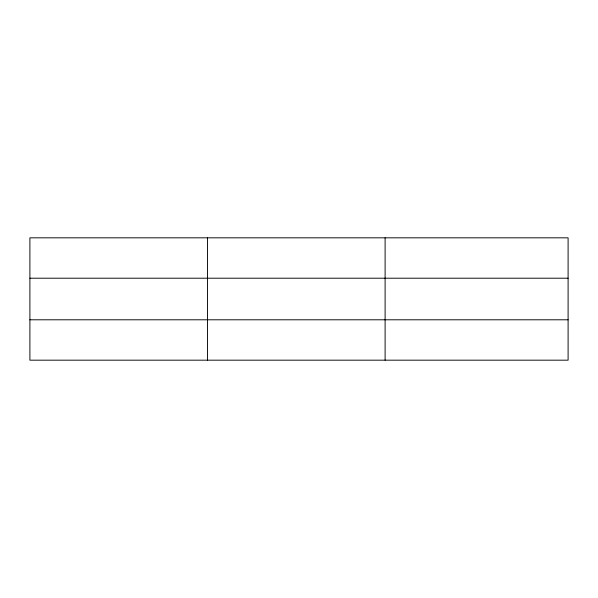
<?xml version="1.0" encoding="UTF-8"?>
<svg xmlns="http://www.w3.org/2000/svg" width="598" height="598" viewBox="0 0 598 598"><rect width="100%" height="100%" fill="white"/><g stroke="black" fill="none" stroke-linecap="round" stroke-linejoin="round"><path stroke-width="0.9" d="M207.506 360.175L207.506 237.825M385.112 360.175L385.112 237.825M568.1 319.795L568.1 360.175L29.9 360.175L29.9 237.825L568.1 237.825L568.1 319.795L29.9 319.795M29.9 278.205L568.1 278.205"/></g></svg>
